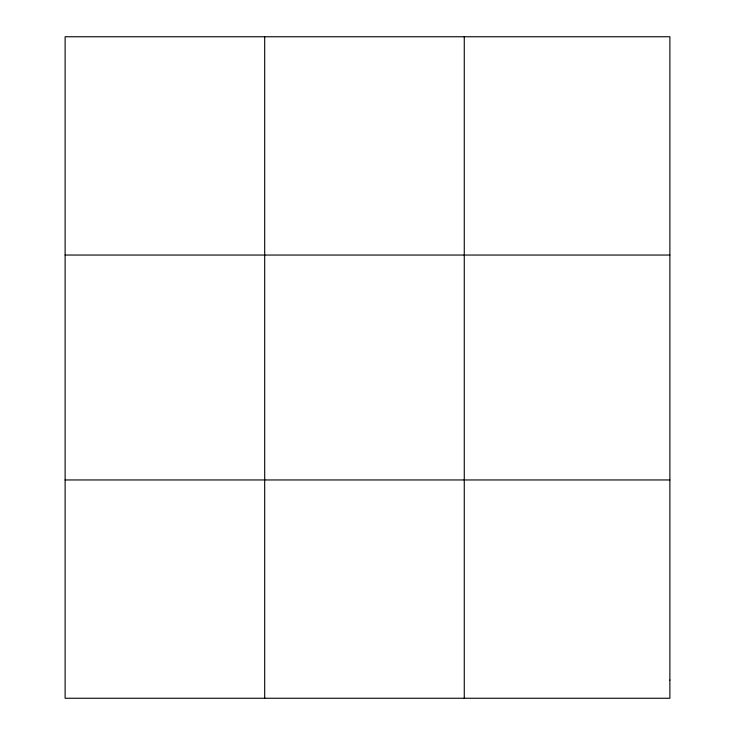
<?xml version="1.0" encoding="UTF-8"?>
<svg xmlns="http://www.w3.org/2000/svg" width="735" height="735" viewBox="0 0 735 735"><rect width="100%" height="100%" fill="white"/><g stroke="black" fill="none" stroke-linecap="round" stroke-linejoin="round"><path stroke-width="1.1" d="M264.692 36.75L264.692 698.25M464.263 36.75L464.263 698.25M65.121 255.045L669.879 255.045M65.121 479.955L669.879 479.955M669.879 680.059L669.879 698.25L65.121 698.25L65.121 36.75L669.879 36.75L669.879 680.059"/></g></svg>
